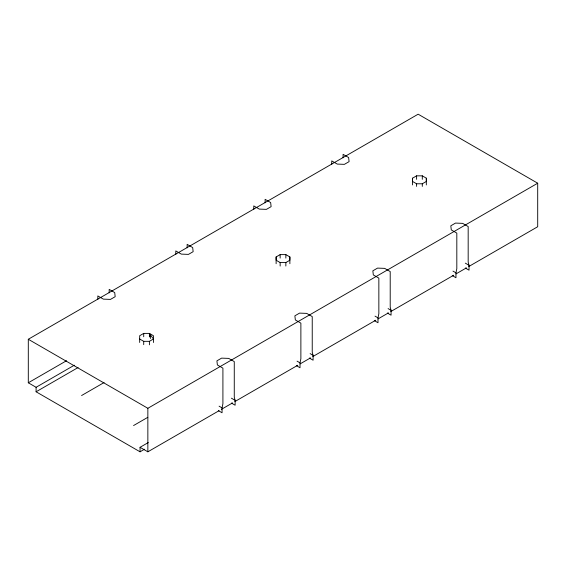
<?xml version="1.0" encoding="UTF-8"?>
<svg xmlns="http://www.w3.org/2000/svg" width="566" height="566" viewBox="0 0 566 566"><rect width="100%" height="100%" fill="white"/><g stroke="black" fill="none" stroke-linecap="round" stroke-linejoin="round"><path stroke-width="0.85" d="M74.33 365.212L36.097 387.286L28.3 382.786L28.3 339.267L418.147 114.191L537.7 183.214L537.7 226.733L468.726 266.551M139.675 342.472L139.675 335.723L143.707 333.395L149.403 333.395L153.428 335.723L153.428 342.515M143.707 336.749L143.707 333.395M276.123 263.721L276.123 256.943L280.149 254.615L285.851 254.615L289.877 256.943L289.877 259.561M289.877 263.721L289.877 256.943M412.572 184.94L412.572 178.17L416.597 175.842L422.293 175.842L426.325 178.17L426.325 180.78M426.325 184.94L426.325 178.17M218.342 410.619L222.056 412.763L222.056 407.874L222.912 403.735L222.912 368.155L217.379 364.957L216.905 360.846L221.61 358.129L228.735 358.398L234.267 361.596L234.267 397.176L235.123 400.332L235.123 405.214L231.416 403.077M296.315 365.608L300.022 367.744L300.022 362.856L300.879 358.717L300.879 323.136L295.346 319.946L294.872 315.828L299.577 313.111L306.701 313.387L312.234 316.578L312.234 352.165L313.09 355.314L313.09 360.202L309.383 358.059M374.282 320.589L377.996 322.733L377.996 317.844L378.852 313.705L378.852 278.118L373.319 274.927L372.845 270.817L377.55 268.1L384.675 268.369L390.207 271.567L390.207 307.147L391.064 310.295L391.064 315.184L387.349 313.04M452.248 275.571L455.963 277.715L455.963 272.826L456.819 268.687L456.819 233.107L451.286 229.909L450.812 225.799L455.517 223.082L462.641 223.358L468.174 226.549L468.174 262.136L469.03 265.284L469.03 270.173L465.323 268.029M28.3 382.786L66.533 360.712M36.097 387.286L36.097 391.785L78.08 367.546M139.675 339.006L143.707 341.333L149.403 341.333L153.428 339.006L149.403 333.395L149.403 336.777M276.123 260.233L280.149 262.56L285.851 262.56L289.877 260.233M412.572 181.453L416.597 183.78L422.293 183.78L426.325 181.453M81.582 395.535L104.073 382.552M28.3 339.267L147.853 408.291L537.7 183.214M133.562 425.547L147.804 417.326M144.556 449.213L140.057 451.81L140.057 447.303L148.306 442.541M140.057 447.303L147.853 451.81L219.077 410.69M221.327 409.388L232.569 402.9M234.819 401.598L297.794 365.24M300.044 363.938L310.536 357.882M312.786 356.58L375.76 320.222M378.01 318.927L388.509 312.864M390.759 311.569L453.734 275.21M455.984 273.909L466.476 267.852M465.323 263.14L469.03 265.284M452.991 271.114L455.963 272.826M388.092 308.583L391.064 310.295M375.025 316.132L377.996 317.844M310.126 353.601L313.09 355.314M297.058 361.143L300.022 362.856M231.416 398.188L235.123 400.332M219.084 406.162L222.056 407.874M36.097 391.785L140.057 451.81M150.252 336.784L149.403 333.395L150.499 338.51M422.293 175.842L422.293 179.33M422.293 183.78L422.293 186.398M416.597 175.842L416.597 179.33M416.597 183.78L416.597 186.398M412.572 178.17L412.572 180.78M343.088 157.801L343.088 154.334L348.621 157.525L349.095 161.635L344.39 164.352L337.265 164.083L331.733 160.893L331.733 164.359M285.851 254.615L285.851 258.103M285.851 262.56L285.851 266.041M280.149 254.615L280.149 258.103M280.149 262.56L280.149 266.041M276.123 256.943L276.123 259.561M265.121 202.819L265.121 199.345L270.654 202.543L271.121 206.654L266.416 209.37L259.299 209.102L253.766 205.904L253.766 209.378M187.148 247.837L187.148 244.363L192.681 247.554L193.155 251.672L188.45 254.389L181.325 254.113L175.793 250.922L175.793 254.389M149.403 341.333L149.403 344.835M147.853 408.291L147.853 451.81M143.707 341.333L143.707 344.652M109.181 292.848L109.181 289.382L114.714 292.572L115.181 296.683L110.483 299.4L103.359 299.131L97.826 295.933L97.826 299.407"/></g></svg>
